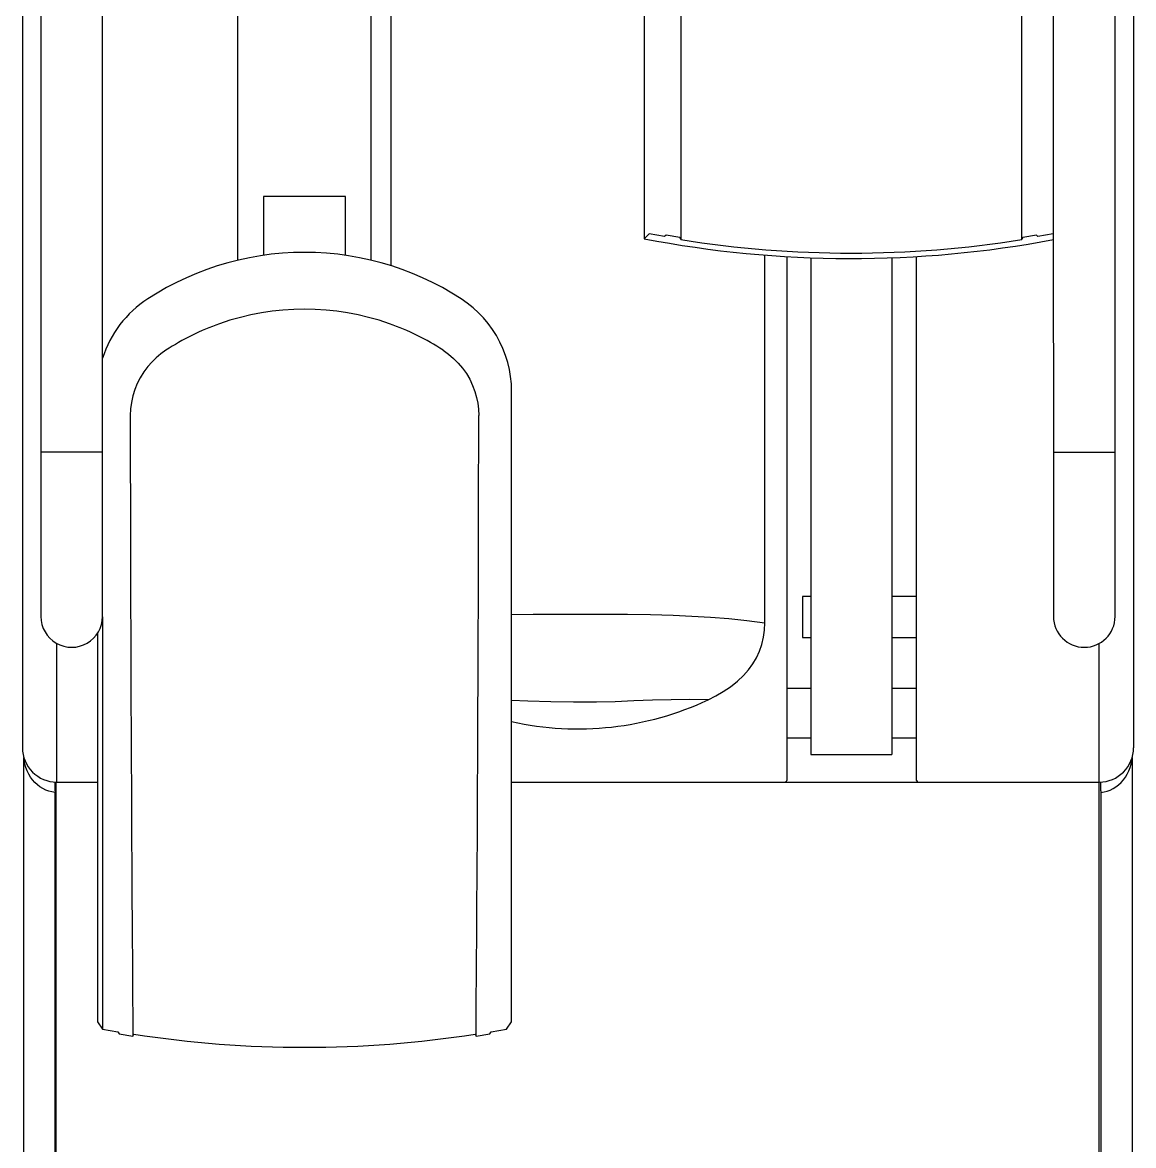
# Model space of a CAD drawing. Header units: millimetres. Extents: x 24547 to 62889, y 34568 to 56011.
# Drawn here: x 59210 to 59675.3, y 36031.9 to 36502.1 of the extents above; entities that cross this region are included whole.
import ezdxf

# ---------------------------------------------------------------- set-up
doc = ezdxf.new("R2010")
doc.units = ezdxf.units.MM

# ---------------------------------------------------------------- blocks, each defined once
blk = doc.blocks.new('A$C29B01179')
for p, q in [((453.38, 558.42, -1035.45), (15.47, 558.42, -1035.45)), ((444.06, 554.62, -1035.45), (445.23, 555.48, -1035.45)), ((445.23, 555.48, -1035.45), (446.5, 556.24, -1035.45)), ((446.5, 556.24, -1035.45), (447.83, 556.89, -1035.45)), ((447.83, 556.89, -1035.45), (449.23, 557.43, -1035.45)), ((449.23, 557.43, -1035.45), (450.69, 557.86, -1035.45)), ((450.69, 557.86, -1035.45), (452.18, 558.17, -1035.45)), ((452.18, 558.17, -1035.45), (452.88, 558.27, -1035.45)), ((1015.42, 558.88, -1035.45), (457.46, 558.88, -1035.45)), ((439.81, 549.13, -1035.45), (440.42, 550.36, -1035.45)), ((440.42, 550.36, -1035.45), (441.15, 551.53, -1035.45)), ((441.15, 551.53, -1035.45), (442.01, 552.64, -1035.45)), ((442.01, 552.64, -1035.45), (442.98, 553.67, -1035.45)), ((442.98, 553.67, -1035.45), (444.06, 554.62, -1035.45)), ((998.21, 551.14, -1035.45), (512.44, 551.14, -1035.45)), ((581.2, 525.36, -1035.45), (581.2, 551.14, -1035.45)), ((438.81, 545.24, -1035.45), (439, 546.56, -1035.45)), ((439, 546.56, -1035.45), (439.34, 547.87, -1035.45)), ((439.34, 547.87, -1035.45), (439.81, 549.13, -1035.45)), ((0, 544.69, -1035.45), (443.14, 544.69, -1035.45)), ((1.19, 545.24, -1035.45), (438.81, 545.24, -1035.45)), ((439.51, 545.24, -1035.45), (438.81, 545.24, -1035.45)), ((439.51, 545.24, -1035.45), (443.01, 545.24, -1035.45)), ((501.2, 544.55, -1035.45), (443.14, 544.55, -1035.45)), ((443.14, 544.55, -1035.45), (443.14, 527.48, -1035.45)), ((342.73, 527.48, -1035.45), (339.74, 525.36, -1035.45)), ((505.35, 527.48, -1035.45), (342.73, 527.48, -1035.45)), ((339.74, 525.36, -1035.45), (338.59, 518.94, -1035.45)), ((512.26, 525.36, -1035.45), (339.74, 525.36, -1035.45)), ((512.44, 525.36, -1035.45), (998.21, 525.36, -1035.45)), ((337.75, 518.33, -1035.45), (336.83, 512.61, -1035.45)), ((338.59, 518.94, -1035.45), (337.75, 518.33, -1035.45)), ((336.83, 512.61, -1035.45), (337.64, 512.18, -1035.45)), ((599.33, 513.62, -1035.45), (596.61, 513.74, -1035.45)), ((602.03, 513.28, -1035.45), (599.33, 513.62, -1035.45)), ((604.76, 512.69, -1035.45), (602.03, 513.28, -1035.45)), ((607.44, 511.86, -1035.45), (604.76, 512.69, -1035.45)), ((609.97, 510.83, -1035.45), (607.44, 511.86, -1035.45)), ((612.41, 509.6, -1035.45), (609.97, 510.83, -1035.45)), ((614.8, 508.11, -1035.45), (612.41, 509.6, -1035.45)), ((617.06, 506.43, -1035.45), (614.8, 508.11, -1035.45)), ((618.96, 504.76, -1035.45), (617.06, 506.43, -1035.45)), ((620.72, 502.94, -1035.45), (618.96, 504.76, -1035.45)), ((647.82, 502.52, -1035.45), (645.37, 506.44, -1035.45)), ((622.39, 500.95, -1035.45), (620.72, 502.94, -1035.45)), ((623.89, 498.83, -1035.45), (622.39, 500.95, -1035.45)), ((650.12, 498.52, -1035.45), (647.82, 502.52, -1035.45)), ((652.26, 494.42, -1035.45), (650.12, 498.52, -1035.45)), ((654.24, 490.25, -1035.45), (652.26, 494.42, -1035.45)), ((656.06, 485.99, -1035.45), (654.24, 490.25, -1035.45)), ((657.71, 481.67, -1035.45), (656.06, 485.99, -1035.45)), ((659.2, 477.29, -1035.45), (657.71, 481.67, -1035.45)), ((660.52, 472.84, -1035.45), (659.2, 477.29, -1035.45)), ((661.66, 468.35, -1035.45), (660.52, 472.84, -1035.45)), ((661.57, 468.75, -1035.45), (885.79, 468.75, -1035.45)), ((662.63, 463.82, -1035.45), (661.66, 468.35, -1035.45)), ((663.43, 459.25, -1035.45), (662.63, 463.82, -1035.45)), ((664.06, 454.66, -1035.45), (663.43, 459.25, -1035.45)), ((688.23, 457.96, -1035.45), (663.63, 457.96, -1035.45)), ((688.23, 423.58, -1035.45), (688.23, 457.96, -1035.45)), ((664.5, 450.04, -1035.45), (664.06, 454.66, -1035.45)), ((664.77, 445.41, -1035.45), (664.5, 450.04, -1035.45)), ((664.86, 440.77, -1035.45), (664.77, 445.41, -1035.45)), ((664.77, 436.13, -1035.45), (664.86, 440.77, -1035.45)), ((664.5, 431.5, -1035.45), (664.77, 436.13, -1035.45)), ((664.06, 426.88, -1035.45), (664.5, 431.5, -1035.45)), ((663.43, 422.29, -1035.45), (664.06, 426.88, -1035.45)), ((663.63, 423.58, -1035.45), (688.23, 423.58, -1035.45)), ((662.63, 417.72, -1035.45), (663.43, 422.29, -1035.45)), ((661.66, 413.19, -1035.45), (662.63, 417.72, -1035.45)), ((660.52, 408.7, -1035.45), (661.66, 413.19, -1035.45)), ((885.78, 412.94, -1035.45), (661.6, 412.94, -1035.45)), ((659.2, 404.26, -1035.45), (660.52, 408.7, -1035.45)), ((659.27, 404.5, -1035.45), (885.78, 404.5, -1035.45)), ((656.06, 395.55, -1035.45), (657.71, 399.87, -1035.45)), ((657.71, 399.87, -1035.45), (659.2, 404.26, -1035.45)), ((654.24, 391.3, -1035.45), (656.06, 395.55, -1035.45)), ((652.26, 387.12, -1035.45), (654.24, 391.3, -1035.45)), ((650.12, 383.02, -1035.45), (652.26, 387.12, -1035.45)), ((623.89, 382.72, -1035.45), (622.29, 380.47, -1035.45)), ((647.82, 379.02, -1035.45), (650.12, 383.02, -1035.45)), ((618.51, 376.36, -1035.45), (616.34, 374.55, -1035.45)), ((620.51, 378.36, -1035.45), (618.51, 376.36, -1035.45)), ((622.29, 380.47, -1035.45), (620.51, 378.36, -1035.45)), ((645.37, 375.11, -1035.45), (647.82, 379.02, -1035.45)), ((611.74, 371.58, -1035.45), (609.21, 370.37, -1035.45)), ((614.1, 372.97, -1035.45), (611.74, 371.58, -1035.45)), ((616.34, 374.55, -1035.45), (614.1, 372.97, -1035.45)), ((641.69, 370.19, -1035.45), (643.61, 372.59, -1035.45)), ((643.61, 372.59, -1035.45), (645.37, 375.11, -1035.45)), ((337.64, 369.36, -1035.45), (336.83, 368.93, -1035.45)), ((336.83, 368.93, -1035.45), (337.75, 363.21, -1035.45)), ((599.17, 367.91, -1035.45), (596.61, 367.81, -1035.45)), ((601.71, 368.21, -1035.45), (599.17, 367.91, -1035.45)), ((604.17, 368.7, -1035.45), (601.71, 368.21, -1035.45)), ((606.58, 369.39, -1035.45), (604.17, 368.7, -1035.45)), ((609.21, 370.37, -1035.45), (606.58, 369.39, -1035.45)), ((637.4, 365.81, -1035.45), (639.61, 367.93, -1035.45)), ((639.61, 367.93, -1035.45), (641.69, 370.19, -1035.45)), ((337.75, 363.21, -1035.45), (338.59, 362.6, -1035.45)), ((338.59, 362.6, -1035.45), (339.74, 356.18, -1035.45)), ((630.02, 360.4, -1035.45), (632.59, 362.04, -1035.45)), ((632.59, 362.04, -1035.45), (635.06, 363.85, -1035.45)), ((635.06, 363.85, -1035.45), (637.4, 365.81, -1035.45)), ((621.73, 356.57, -1035.45), (624.57, 357.66, -1035.45)), ((624.57, 357.66, -1035.45), (627.34, 358.94, -1035.45)), ((627.34, 358.94, -1035.45), (630.02, 360.4, -1035.45)), ((339.74, 356.18, -1035.45), (342.73, 354.06, -1035.45)), ((342.73, 354.06, -1035.45), (606.82, 354.06, -1035.45)), ((443.14, 354.06, -1035.45), (443.14, 107.95, -1035.45)), ((477, 347.26, -1035.45), (477.22, 354.06, -1035.45)), ((513.26, 354.06, -1035.45), (513.4, 344.96, -1035.45)), ((606.82, 354.06, -1035.45), (609.85, 354.16, -1035.45)), ((609.85, 354.16, -1035.45), (612.88, 354.46, -1035.45)), ((612.88, 354.46, -1035.45), (615.87, 354.97, -1035.45)), ((615.87, 354.97, -1035.45), (618.83, 355.67, -1035.45)), ((618.83, 355.67, -1035.45), (621.73, 356.57, -1035.45)), ((476.73, 337.67, -1035.45), (477, 347.26, -1035.45)), ((513.4, 344.96, -1035.45), (513.47, 334.83, -1035.45)), ((476.57, 328.08, -1035.45), (476.73, 337.67, -1035.45)), ((513.47, 334.83, -1035.45), (513.49, 324.7, -1035.45)), ((476.6, 318.49, -1035.45), (476.57, 328.08, -1035.45)), ((513.49, 324.7, -1035.45), (513.46, 315.07, -1035.45)), ((476.79, 310.67, -1035.45), (476.6, 318.49, -1035.45)), ((513.46, 315.07, -1035.45), (513.38, 305.45, -1035.45)), ((477.08, 302.84, -1035.45), (476.79, 310.67, -1035.45)), ((477.38, 295.03, -1035.45), (477.08, 302.84, -1035.45)), ((513.38, 305.45, -1035.45), (513.22, 295.87, -1035.45)), ((939.79, 298.53, -1035.45), (670.6, 298.53, -1035.45)), ((672.63, 296.41, -1035.45), (670.6, 298.53, -1035.45)), ((671.47, 289.99, -1035.45), (672.63, 296.41, -1035.45)), ((477.62, 287.24, -1035.45), (477.38, 295.03, -1035.45)), ((513.22, 295.87, -1035.45), (512.95, 286.33, -1035.45)), ((477.7, 279.48, -1035.45), (477.62, 287.24, -1035.45)), ((671.09, 283.66, -1035.45), (672.06, 289.38, -1035.45)), ((672.06, 289.38, -1035.45), (671.47, 289.99, -1035.45)), ((512.95, 286.33, -1035.45), (512.62, 278.53, -1035.45)), ((670.2, 283.23, -1035.45), (671.09, 283.66, -1035.45)), ((940.05, 283.23, -1035.45), (670.2, 283.23, -1035.45)), ((477.56, 271.78, -1035.45), (477.7, 279.48, -1035.45)), ((512.62, 278.53, -1035.45), (512.17, 270.78, -1035.45)), ((477.56, 271.78, -1035.45), (479.17, 268.58, -1035.45)), ((479.17, 268.58, -1035.45), (481, 265.42, -1035.45)), ((512.17, 270.78, -1035.45), (511.56, 263.1, -1035.45)), ((481, 265.42, -1035.45), (483.04, 262.38, -1035.45)), ((483.04, 262.38, -1035.45), (485.31, 259.52, -1035.45)), ((485.31, 259.52, -1035.45), (487.81, 256.89, -1035.45)), ((511.56, 263.1, -1035.45), (510.76, 255.5, -1035.45)), ((487.81, 256.89, -1035.45), (490.11, 254.89, -1035.45)), ((490.11, 254.89, -1035.45), (492.58, 253.09, -1035.45)), ((510.76, 255.5, -1035.45), (509.76, 248, -1035.45)), ((492.58, 253.09, -1035.45), (495.2, 251.54, -1035.45)), ((495.2, 251.54, -1035.45), (497.94, 250.25, -1035.45)), ((497.94, 250.25, -1035.45), (500.79, 249.26, -1035.45)), ((500.79, 249.26, -1035.45), (503.74, 248.56, -1035.45)), ((503.74, 248.56, -1035.45), (506.74, 248.14, -1035.45)), ((506.74, 248.14, -1035.45), (509.76, 248, -1035.45)), ((509.76, 248, -1035.45), (663.72, 248, -1035.45)), ((663.09, 238.87, -1035.45), (443.79, 238.87, -1035.45)), ((461.7, 238.87, -1035.45), (461.7, 228.78, -1035.45)), ((482.32, 228.78, -1035.45), (482.32, 238.87, -1035.45)), ((520.77, 232.22, -1035.45), (503.59, 232.22, -1035.45)), ((503.59, 232.22, -1035.45), (503.59, 228.78, -1035.45)), ((520.77, 228.78, -1035.45), (520.77, 232.22, -1035.45)), ((455.15, 228.78, -1035.45), (454.62, 228.78, -1035.45)), ((454.62, 228.78, -1035.45), (454.62, 194.86, -1035.45)), ((662.6, 228.78, -1035.45), (455.15, 228.78, -1035.45)), ((455.15, 194.86, -1035.45), (454.62, 194.86, -1035.45)), ((662.6, 194.86, -1035.45), (455.15, 194.86, -1035.45)), ((461.7, 194.86, -1035.45), (461.7, 184.44, -1035.45)), ((482.32, 184.44, -1035.45), (482.32, 194.86, -1035.45)), ((503.59, 194.86, -1035.45), (503.59, 184.44, -1035.45)), ((520.77, 184.44, -1035.45), (520.77, 194.86, -1035.45)), ((443.79, 184.44, -1035.45), (663.11, 184.44, -1035.45)), ((670.2, 140.41, -1035.45), (940.05, 140.41, -1035.45)), ((671.09, 139.98, -1035.45), (670.2, 140.41, -1035.45)), ((672.06, 134.26, -1035.45), (671.09, 139.98, -1035.45)), ((671.47, 133.65, -1035.45), (672.06, 134.26, -1035.45)), ((672.63, 127.23, -1035.45), (671.47, 133.65, -1035.45)), ((581.2, 127.14, -1035.45), (512.44, 127.14, -1035.45)), ((672.64, 127.23, -1035.45), (581.2, 127.14, -1035.45)), ((581.2, 127.14, -1035.45), (581.2, 101.36, -1035.45)), ((672.63, 127.23, -1035.45), (672.55, 127.14, -1035.45)), ((940.07, 127.23, -1035.45), (672.63, 127.23, -1035.45)), ((443.14, 108.09, -1035.45), (0, 108.09, -1035.45)), ((438.81, 107.26, -1035.45), (1.19, 107.26, -1035.45)), ((438.81, 107.26, -1035.45), (439, 105.94, -1035.45)), ((439.51, 107.26, -1035.45), (438.81, 107.26, -1035.45)), ((439, 105.94, -1035.45), (439.34, 104.63, -1035.45)), ((439.34, 104.63, -1035.45), (439.81, 103.37, -1035.45)), ((439.51, 107.26, -1035.45), (443.01, 107.26, -1035.45)), ((443.14, 107.95, -1035.45), (501.2, 107.95, -1035.45)), ((439.81, 103.37, -1035.45), (440.42, 102.14, -1035.45)), ((440.42, 102.14, -1035.45), (441.15, 100.97, -1035.45)), ((441.15, 100.97, -1035.45), (442.01, 99.86, -1035.45)), ((442.01, 99.86, -1035.45), (442.98, 98.83, -1035.45)), ((442.98, 98.83, -1035.45), (444.06, 97.88, -1035.45)), ((512.44, 101.36, -1035.45), (1015.42, 101.36, -1035.45)), ((15.47, 94.08, -1035.45), (453.38, 94.08, -1035.45)), ((444.06, 97.88, -1035.45), (445.23, 97.02, -1035.45)), ((445.23, 97.02, -1035.45), (446.5, 96.26, -1035.45)), ((446.5, 96.26, -1035.45), (447.83, 95.61, -1035.45)), ((447.83, 95.61, -1035.45), (449.23, 95.07, -1035.45)), ((449.23, 95.07, -1035.45), (450.69, 94.64, -1035.45)), ((450.69, 94.64, -1035.45), (452.18, 94.33, -1035.45)), ((452.18, 94.33, -1035.45), (452.88, 94.23, -1035.45)), ((1015.42, 93.62, -1035.45), (457.46, 93.62, -1035.45))]:
    blk.add_line(p, q)
for centre, radius, start, end in [((457.46, 544.55, -1035.45), 14.32, 89.9954, 180.0047), ((512.44, 538.25, -1035.45), 12.89, 89.9988, 270.0012), ((606.46, 481.13, -1035.45), 46.42, 33.0275, 72.3045), ((630.94, -37361.84, -1035.45), 37875.59, 90.051923, 90.444919), ((795.32, 440.77, -1035.45), 463.22, 171.1321, 188.8679), ((535.51, 441.15, -1035.45), 105.53, 19.4924, 33.1293), ((534.44, 440.77, -1035.45), 106.67, 340.5086, 19.4914), ((535.38, 440.46, -1035.45), 105.68, 326.8813, 340.4984), ((630.91, 38243.21, -1035.45), 37875.41, 269.555116, 269.948115), ((593.71, 326.26, -1035.45), 128.3, 167.4866, 205.1292), ((1118.92, 211.82, -1035.45), 456.63, 169.0529, 190.6864), ((1119.15, 211.82, -1035.45), 454.59, 170.9623, 189.0377), ((443.81, 239.54, -1035.45), 0.671, 178.5441, 268.8194), ((443.81, 183.77, -1035.45), 0.673, 91.3691, 181.2673), ((512.44, 114.25, -1035.45), 12.89, 90.0024, 269.9976), ((457.46, 107.95, -1035.45), 14.32, 179.9995, 270.0005)]:
    blk.add_arc(centre, radius, start, end)

msp = doc.modelspace()

# ---------------------------------------------------------------- block references
at = {"rotation": 90}
msp.add_blockref('A$C29B01179', (59768.9, 35740.94, 1035.45), dxfattribs=at)

doc.saveas('drawing.dxf')
